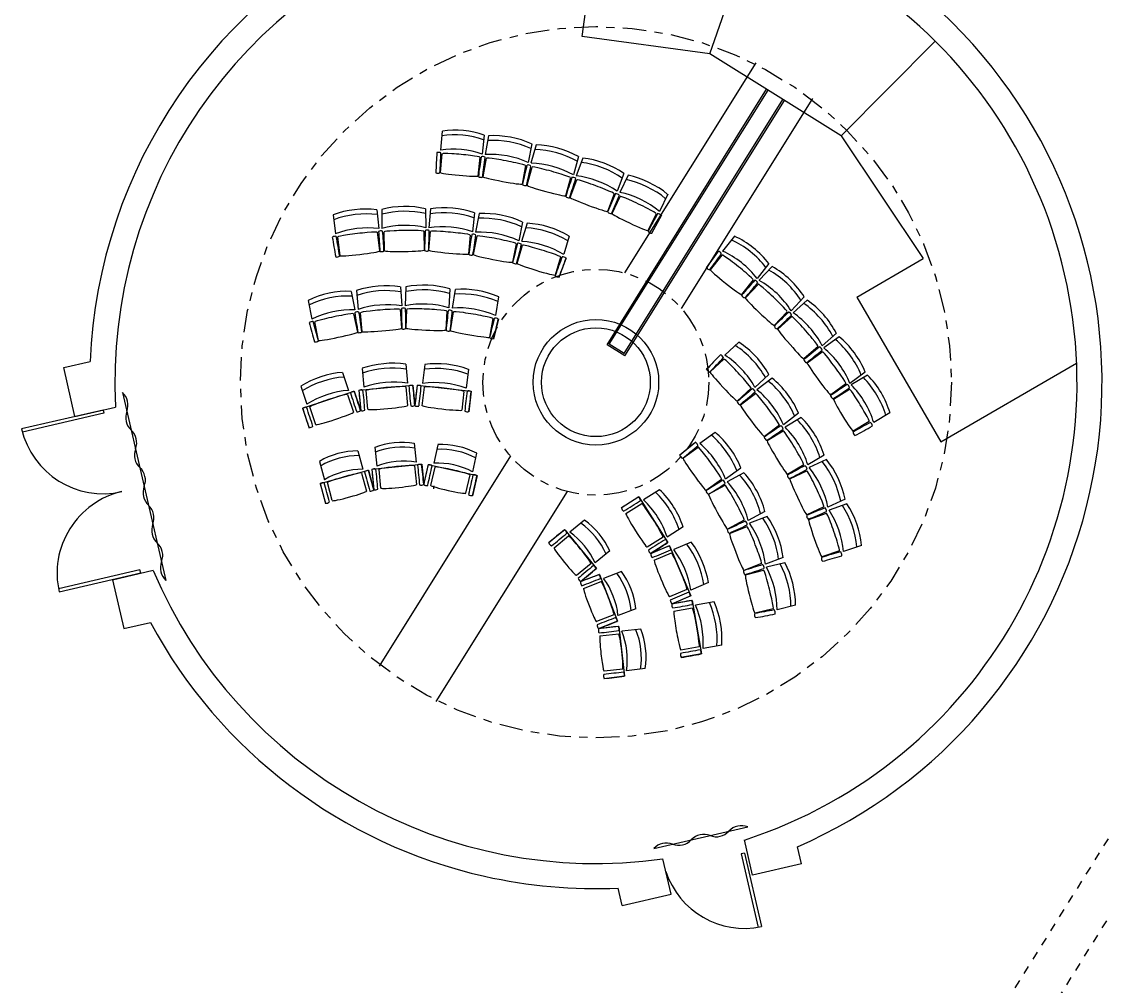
# Model space of a CAD drawing. Extents: x -1592 to 8, y 0 to 418.
# Drawn here: x -1521.08 to -1508.15, y 330.96 to 342.48 of the extents above; entities that cross this region are included whole.
import ezdxf

# ---------------------------------------------------------------- set-up
doc = ezdxf.new("R2010")
doc.units = 0
doc.header["$LTSCALE"] = 0.5
doc.header["$MEASUREMENT"] = 0
for name, pattern in [('ACAD_ISO10W100', [18.5, 12, -3, 0.5, -3]), ('CENTER2', [1.125, 0.75, -0.125, 0.125, -0.125]), ('HIDDEN', [0.375, 0.25, -0.125])]:
    doc.linetypes.add(name, pattern=pattern)
for name, color, linetype in [('butacas', 1, 'CONTINUOUS'), ('EJES', 6, 'CENTER2'), ('equipo', 5, 'CONTINUOUS'), ('paredes', 1, 'CONTINUOUS'), ('PISO', 9, 'CONTINUOUS'), ('PROYECCIONES', 6, 'HIDDEN'), ('PUERTAS', 1, 'CONTINUOUS')]:
    doc.layers.add(name, color=color, linetype=linetype)

# ---------------------------------------------------------------- blocks, each defined once
blk = doc.blocks.new('butacas')
at = {"layer": 'butacas'}
for p, q in [((1.147, 3.343), (1.216, 3.127)), ((0.606, 3.164), (0.696, 2.955)), ((0.647, 3.182), (0.716, 2.966)), ((1.192, 3.078), (1.262, 2.864)), ((0.075, 2.932), (0.182, 2.732)), ((0.123, 2.956), (0.213, 2.747)), ((0.689, 2.908), (0.778, 2.701)), ((0.835, 2.723), (0.764, 2.936)), ((0.342, 2.513), (0.253, 2.719)), ((-0.434, 2.655), (-0.309, 2.465)), ((-0.388, 2.682), (-0.28, 2.483)), ((0.18, 2.684), (0.287, 2.486)), ((2.031, 2.588), (2.079, 2.366)), ((2.09, 2.597), (2.114, 2.372)), ((2.612, 2.654), (2.636, 2.429)), ((-0.131, 2.26), (-0.238, 2.458)), ((1.46, 2.462), (1.531, 2.246)), ((1.518, 2.477), (1.565, 2.255)), ((-0.917, 2.333), (-0.775, 2.156)), ((-0.873, 2.365), (-0.748, 2.176)), ((-0.307, 2.417), (-0.183, 2.229)), ((2.168, 2.11), (2.144, 2.333)), ((2.616, 2.385), (2.64, 2.161)), ((0.906, 2.277), (0.998, 2.07)), ((0.961, 2.298), (1.032, 2.083)), ((1.52, 2.199), (1.59, 1.985)), ((1.646, 2), (1.599, 2.22)), ((2.063, 2.32), (2.11, 2.1)), ((-0.769, 2.108), (-0.629, 1.932)), ((-0.58, 1.967), (-0.704, 2.155)), ((-1.328, 2.006), (-1.186, 1.828)), ((0.373, 2.036), (0.487, 1.839)), ((0.426, 2.062), (0.519, 1.855)), ((0.992, 2.022), (1.084, 1.816)), ((1.138, 1.837), (1.068, 2.051)), ((-1.001, 1.636), (-1.141, 1.812)), ((0.65, 1.623), (0.558, 1.828)), ((-1.2, 1.78), (-1.035, 1.592)), ((-0.081, 1.773), (0.032, 1.576)), ((0.486, 1.791), (0.599, 1.596)), ((2.542, 1.711), (2.575, 1.486)), ((2.608, 1.716), (2.612, 1.489)), ((3.133, 1.726), (3.138, 1.499)), ((0.187, 1.358), (0.075, 1.553)), ((1.957, 1.621), (2.018, 1.403)), ((2.022, 1.635), (2.055, 1.41)), ((0.011, 1.529), (0.149, 1.32)), ((1.388, 1.459), (1.476, 1.249)), ((1.451, 1.48), (1.512, 1.262)), ((2.556, 1.442), (2.588, 1.219)), ((2.642, 1.224), (2.638, 1.449)), ((3.113, 1.458), (3.117, 1.233)), ((-1.995, 1.341), (-1.818, 1.199)), ((2.005, 1.356), (2.065, 1.139)), ((2.118, 1.151), (2.086, 1.373)), ((-1.769, 1.212), (-1.581, 1.047)), ((0.904, 1.255), (0.991, 1.046)), ((1.469, 1.202), (1.556, 0.994)), ((1.607, 1.012), (1.547, 1.229)), ((-1.801, 1.153), (-1.625, 1.013)), ((-2.323, 0.93), (-2.146, 0.789)), ((0.964, 1.002), (1.077, 0.778)), ((1.118, 0.81), (1.031, 1.018)), ((-2.355, 0.886), (-2.166, 0.761)), ((-1.922, 0.642), (-2.098, 0.782)), ((2.873, 0.787), (2.861, 0.56)), ((-2.146, 0.717), (-1.958, 0.593)), ((2.118, 0.681), (2.157, 0.457)), ((2.635, 0.772), (2.675, 0.549)), ((3.398, 0.759), (3.386, 0.533)), ((1.917, 0.628), (1.993, 0.414)), ((2.101, 0.418), (2.741, 0.531)), ((2.741, 0.531), (2.785, 0.285)), ((2.798, 0.535), (2.785, 0.285)), ((2.798, 0.535), (3.447, 0.501)), ((2.873, 0.293), (2.884, 0.518)), ((-2.674, 0.402), (-2.474, 0.294)), ((-2.646, 0.449), (-2.457, 0.323)), ((1.422, 0.453), (1.498, 0.239)), ((1.448, 0.191), (2.061, 0.408)), ((2.061, 0.408), (2.145, 0.172)), ((2.101, 0.418), (2.145, 0.172)), ((2.228, 0.2), (2.189, 0.421)), ((2.657, 0.504), (2.696, 0.282)), ((3.359, 0.493), (3.347, 0.268)), ((3.447, 0.501), (3.434, 0.251)), ((-2.221, 0.197), (-2.408, 0.321)), ((1.983, 0.367), (2.058, 0.155)), ((-2.45, 0.252), (-2.252, 0.145)), ((1.448, 0.191), (1.532, -0.045)), ((1.61, -0.004), (1.535, 0.208)), ((-1.773, 0.081), (-1.576, -0.032)), ((-2.948, -0.108), (-2.74, -0.198)), ((-2.925, -0.059), (-2.725, -0.168)), ((-1.553, -0.075), (-1.358, -0.187)), ((-1.529, -0.011), (-1.32, -0.149)), ((-2.712, -0.238), (-2.506, -0.327)), ((-2.479, -0.273), (-2.677, -0.165)), ((2.272, -0.212), (2.305, -0.437)), ((2.743, -0.145), (2.775, -0.369)), ((2.995, -0.141), (2.969, -0.366)), ((3.467, -0.194), (3.442, -0.42)), ((-2.036, -0.373), (-1.839, -0.487)), ((2.001, -0.291), (2.101, -0.495)), ((-2.062, -0.426), (-1.855, -0.519)), ((-1.596, -0.599), (-1.791, -0.486)), ((1.575, -0.503), (1.676, -0.706)), ((1.633, -0.759), (2.17, -0.493)), ((2.17, -0.493), (2.281, -0.717)), ((2.247, -0.474), (2.841, -0.389)), ((2.247, -0.474), (2.282, -0.722)), ((2.367, -0.697), (2.335, -0.474)), ((2.756, -0.414), (2.788, -0.636)), ((2.841, -0.389), (2.876, -0.636)), ((2.904, -0.388), (2.876, -0.636)), ((2.904, -0.388), (3.5, -0.455)), ((2.965, -0.634), (2.99, -0.41)), ((3.412, -0.458), (3.387, -0.681)), ((3.5, -0.455), (3.473, -0.703)), ((-3.177, -0.64), (-2.962, -0.712)), ((-3.158, -0.59), (-2.949, -0.68)), ((-1.828, -0.558), (-1.623, -0.65)), ((2.097, -0.543), (2.197, -0.744)), ((-2.931, -0.749), (-2.717, -0.82)), ((-2.695, -0.763), (-2.902, -0.674)), ((1.633, -0.759), (1.744, -0.983)), ((1.816, -0.933), (1.716, -0.732)), ((-1.255, -0.904), (-1.046, -0.991)), ((-2.298, -0.961), (-2.083, -1.032)), ((-2.277, -0.906), (-2.07, -0.998)), ((-1.816, -1.084), (-2.022, -0.992)), ((-1.018, -1.031), (-0.81, -1.118)), ((-1.002, -0.964), (-0.778, -1.077)), ((-3.336, -1.115), (-3.121, -1.187)), ((-2.051, -1.068), (-1.837, -1.138)), ((-2.86, -1.247), (-3.073, -1.176)), ((-1.459, -1.388), (-1.249, -1.476)), ((-2.477, -1.518), (-2.255, -1.565)), ((-2.462, -1.46), (-2.246, -1.531)), ((-1.985, -1.59), (-2.199, -1.52)), ((-1.48, -1.451), (-1.262, -1.512)), ((-1.229, -1.547), (-1.012, -1.607)), ((-0.994, -1.556), (-1.202, -1.469)), ((-0.493, -1.45), (-0.279, -1.526)), ((-0.446, -2.09), (-0.231, -1.476)), ((-0.231, -1.476), (0.005, -1.559)), ((-2.22, -1.599), (-2, -1.646)), ((-0.248, -1.563), (-0.036, -1.637)), ((0.506, -2.175), (0.765, -1.634)), ((0.507, -1.58), (0.712, -1.677)), ((0.765, -1.634), (0.99, -1.741)), ((0.738, -1.718), (0.941, -1.815)), ((-2.588, -2.031), (-2.366, -2.079)), ((-2.1, -2.11), (-2.32, -2.063)), ((-1.635, -2.022), (-1.41, -2.055)), ((-1.621, -1.957), (-1.403, -2.018)), ((-1.139, -2.065), (-1.356, -2.005)), ((-0.667, -1.946), (-0.453, -2.021)), ((-0.193, -2.086), (-0.405, -2.011)), ((0.302, -2.009), (0.507, -2.106)), ((-2.597, -2.09), (-2.372, -2.114)), ((-2.333, -2.144), (-2.11, -2.168)), ((-1.373, -2.086), (-1.151, -2.118)), ((-0.72, -2.166), (-0.495, -2.197)), ((-0.545, -2.783), (-0.458, -2.139)), ((-0.458, -2.139), (-0.21, -2.172)), ((-0.446, -2.09), (-0.21, -2.172)), ((0.506, -2.175), (0.732, -2.283)), ((0.758, -2.199), (0.555, -2.102)), ((-0.457, -2.227), (-0.234, -2.257)), ((0.223, -2.279), (0.448, -2.308)), ((0.409, -2.845), (0.484, -2.249)), ((0.484, -2.249), (0.732, -2.281)), ((0.486, -2.338), (0.709, -2.366)), ((-1.711, -2.542), (-1.486, -2.575)), ((-1.219, -2.588), (-1.442, -2.556)), ((-2.654, -2.612), (-2.429, -2.636)), ((-2.161, -2.64), (-2.385, -2.616)), ((-1.716, -2.608), (-1.489, -2.612)), ((-1.449, -2.638), (-1.224, -2.642)), ((-0.79, -2.687), (-0.566, -2.717)), ((-0.298, -2.728), (-0.521, -2.698)), ((-0.547, -2.839), (-0.298, -2.816)), ((-0.487, -3.487), (-0.547, -2.839)), ((-0.545, -2.783), (-0.298, -2.816)), ((0.163, -2.751), (0.388, -2.779)), ((0.409, -2.845), (0.657, -2.876)), ((0.655, -2.788), (0.432, -2.759)), ((-0.795, -2.925), (-0.57, -2.904)), ((-0.526, -2.925), (-0.302, -2.905)), ((0.159, -2.958), (0.386, -2.949)), ((0.412, -2.886), (0.662, -2.876)), ((0.436, -3.485), (0.412, -2.886)), ((0.428, -2.973), (0.653, -2.964)), ((-1.726, -3.133), (-1.499, -3.138)), ((-1.233, -3.117), (-1.458, -3.113)), ((-0.747, -3.448), (-0.521, -3.427)), ((-0.487, -3.487), (-0.238, -3.464)), ((-0.258, -3.378), (-0.482, -3.398)), ((0.178, -3.433), (0.405, -3.424)), ((0.436, -3.485), (0.686, -3.475)), ((0.67, -3.388), (0.445, -3.397))]:
    blk.add_line(p, q, dxfattribs=at)
for centre, radius, start, end in [((1.243, 3.044), 0.0607, 82.7048, 129.1855), ((-5.404, 1.078), 6.957, 14.9562, 16.9341), ((7.926, 4.887), 6.957, 194.9562, 196.9341), ((0.743, 2.878), 0.0607, 87.5403, 134.021), ((7.247, 5.278), 6.957, 199.7917, 201.7696), ((-5.715, 0.359), 6.957, 19.7917, 21.7696), ((1.278, 2.921), 0.0607, 262.7048, 309.1855), ((0.236, 2.66), 0.0607, 92.606, 139.0867), ((-5.974, -0.42), 6.957, 24.8574, 26.8353), ((6.503, 5.624), 6.957, 204.8574, 206.8353), ((0.789, 2.758), 0.0607, 267.5403, 314.021), ((-0.249, 2.398), 0.0607, 97.6717, 144.1525), ((-6.163, -1.218), 6.957, 29.9231, 31.9011), ((0.292, 2.544), 0.0607, 272.606, 319.0867), ((5.731, 5.904), 6.957, 209.9231, 211.9011), ((2.111, 2.281), 0.0607, 75.9451, 122.4258), ((8.964, 3.325), 6.957, 188.1965, 190.1744), ((-4.722, 1.111), 6.957, 8.1965, 10.1744), ((2.659, 2.341), 0.0607, 69.9858, 116.4665), ((9.584, 2.667), 6.957, 182.2372, 184.2151), ((-4.258, 1.887), 6.957, 2.2372, 4.2151), ((-0.183, 2.288), 0.0607, 277.6717, 324.1525), ((1.571, 2.165), 0.0607, 81.9044, 128.3851), ((8.279, 3.914), 6.957, 194.1558, 196.1337), ((-5.103, 0.292), 6.957, 14.1558, 16.1337), ((-0.709, 2.094), 0.0607, 102.7375, 149.2182), ((4.938, 6.114), 6.957, 214.9889, 216.9668), ((-6.281, -2.03), 6.957, 34.9889, 36.9668), ((2.131, 2.155), 0.0607, 255.9451, 302.4258), ((2.666, 2.213), 0.0607, 249.9858, 296.4665), ((-0.634, 1.99), 0.0607, 282.7375, 329.2182), ((1.047, 1.994), 0.0607, 87.8637, 134.3444), ((7.537, 4.429), 6.957, 200.1151, 202.093), ((-5.397, -0.562), 6.957, 20.1151, 22.093), ((1.605, 2.041), 0.0607, 261.9044, 308.3851), ((0.543, 1.768), 0.0607, 93.823, 140.3037), ((-5.6, -1.443), 6.957, 26.0744, 28.0523), ((1.093, 1.874), 0.0607, 267.8637, 314.3444), ((-1.141, 1.75), 0.0607, 107.8032, 154.2839), ((4.129, 6.253), 6.957, 220.0546, 222.0325), ((-6.327, -2.85), 6.957, 40.0546, 42.0325), ((6.745, 4.865), 6.957, 206.0744, 208.0523), ((-1.057, 1.653), 0.0607, 287.8032, 334.2839), ((0.066, 1.492), 0.0607, 99.7823, 146.263), ((-5.711, -2.339), 6.957, 32.0337, 34.0116), ((0.602, 1.654), 0.0607, 273.823, 320.3037), ((5.912, 5.216), 6.957, 212.0337, 214.0116), ((2.601, 1.4), 0.0607, 71.4459, 117.9266), ((9.514, 1.902), 6.957, 183.6973, 185.6753), ((-4.303, 0.769), 6.957, 3.6973, 5.6753), ((10.074, 1.037), 6.957, 176.4595, 178.4375), ((3.153, 1.41), 0.0607, 64.2081, 110.6889), ((-3.775, 1.655), 6.957, 356.4595, 358.4375), ((0.136, 1.384), 0.0607, 279.7823, 326.263), ((2.054, 1.32), 0.0607, 78.6837, 125.1644), ((8.85, 2.689), 6.957, 190.9351, 192.913), ((-4.714, -0.175), 6.957, 10.9351, 12.913), ((-1.74, 1.153), 0.0607, 115.568, 162.0487), ((2.874, 6.327), 6.957, 227.8194, 229.7973), ((-6.256, -4.105), 6.957, 47.8194, 49.7973), ((1.523, 1.172), 0.0607, 85.9215, 132.4022), ((8.091, 3.387), 6.957, 198.1729, 200.1508), ((-5.004, -1.164), 6.957, 18.1729, 20.1508), ((2.611, 1.272), 0.0607, 251.4459, 297.9266), ((3.147, 1.282), 0.0607, 244.2081, 290.6889), ((-1.643, 1.069), 0.0607, 295.568, 342.0487), ((2.081, 1.194), 0.0607, 258.6837, 305.1644), ((1.014, 0.958), 0.0607, 93.1593, 139.64), ((7.251, 3.983), 6.957, 205.4107, 207.3886), ((-5.166, -2.181), 6.957, 25.4107, 27.3886), ((1.565, 1.051), 0.0607, 265.9215, 312.4022), ((1.071, 0.843), 0.0607, 273.1593, 319.64), ((-2.084, 0.722), 0.0607, 120.6337, 167.1144), ((2.054, 6.283), 6.957, 232.8851, 234.863), ((-6.119, -4.914), 6.957, 52.8851, 54.863), ((-1.98, 0.647), 0.0607, 300.6337, 347.1144), ((2.727, 0.467), 0.0607, 76.7907, 123.2715), ((9.564, 1.611), 6.957, 189.0421, 191.0201), ((-4.088, -0.803), 6.957, 9.0421, 11.0201), ((9.738, 0.046), 6.957, 176.0074, 177.9853), ((2.819, 0.473), 0.0607, 63.756, 110.2367), ((-4.106, 0.772), 6.957, 356.0074, 357.9853), ((2.058, 0.342), 0.0607, 86.2296, 132.7103), ((-4.456, -2.029), 6.957, 18.4809, 20.4589), ((2.136, 0.363), 0.0607, 76.7907, 123.2715), ((8.973, 1.507), 6.957, 189.0421, 191.0201), ((-4.678, -0.908), 6.957, 9.0421, 11.0201), ((10.337, 0.014), 6.957, 176.0074, 177.9853), ((3.419, 0.442), 0.0607, 63.756, 110.2367), ((-3.507, 0.741), 6.957, 356.0074, 357.9853), ((-2.39, 0.263), 0.0607, 125.6994, 172.1802), ((1.242, 6.168), 6.957, 237.9508, 239.9288), ((-5.911, -5.708), 6.957, 57.9508, 59.9288), ((8.615, 2.592), 6.957, 198.4809, 200.4589), ((2.749, 0.341), 0.0607, 256.7907, 303.2715), ((2.813, 0.345), 0.0607, 243.756, 290.2367), ((3.412, 0.313), 0.0607, 243.756, 290.2367), ((-2.279, 0.197), 0.0607, 305.6994, 352.1802), ((1.492, 0.142), 0.0607, 86.2296, 132.7103), ((8.049, 2.392), 6.957, 198.4809, 200.4589), ((-5.022, -2.229), 6.957, 18.4809, 20.4589), ((2.101, 0.221), 0.0607, 266.2296, 312.7103), ((2.159, 0.236), 0.0607, 256.7907, 303.2715), ((-1.492, -0.066), 0.0607, 123.737, 170.2177), ((2.339, 5.711), 6.957, 235.9884, 237.9663), ((-5.216, -5.912), 6.957, 55.9884, 57.9663), ((1.535, 0.021), 0.0607, 266.2296, 312.7103), ((-2.653, -0.222), 0.0607, 130.7652, 177.2459), ((0.443, 5.98), 6.957, 243.0166, 244.9945), ((-5.633, -6.481), 6.957, 63.0166, 64.9945), ((-1.384, -0.136), 0.0607, 303.737, 350.2177), ((-2.537, -0.278), 0.0607, 310.7652, 357.2459), ((-1.768, -0.543), 0.0607, 129.6963, 176.177), ((-4.865, -6.745), 6.957, 61.9477, 63.9256), ((2.175, -0.558), 0.0607, 93.1377, 139.6185), ((-4.007, -3.695), 6.957, 25.3891, 27.3671), ((2.28, -0.531), 0.0607, 74.9106, 121.3913), ((9.151, 0.389), 6.957, 187.162, 189.1399), ((-4.572, -1.577), 6.957, 7.162, 9.1399), ((2.825, -0.453), 0.0607, 74.9106, 121.3913), ((9.696, 0.467), 6.957, 187.162, 189.1399), ((-4.028, -1.499), 6.957, 7.162, 9.1399), ((9.803, -1.289), 6.957, 172.5992, 174.5772), ((2.922, -0.451), 0.0607, 60.3478, 106.8285), ((-3.973, 0.259), 6.957, 352.5992, 354.5772), ((10.35, -1.351), 6.957, 172.5992, 174.5772), ((3.469, -0.513), 0.0607, 60.3478, 106.8285), ((-3.427, 0.198), 6.957, 352.5992, 354.5772), ((1.443, 5.6), 6.957, 241.9477, 243.9256), ((-1.654, -0.602), 0.0607, 309.6963, 356.177), ((8.413, 2.464), 6.957, 205.3891, 207.3671), ((2.843, -0.58), 0.0607, 254.9106, 301.3913), ((2.908, -0.579), 0.0607, 240.3478, 286.8285), ((-2.873, -0.728), 0.0607, 135.8309, 182.3116), ((-0.337, 5.723), 6.957, 248.0823, 250.0602), ((-5.289, -7.225), 6.957, 68.0823, 70.0602), ((-2.753, -0.774), 0.0607, 315.8309, 2.3116), ((1.682, -0.803), 0.0607, 93.1377, 139.6185), ((7.92, 2.22), 6.957, 205.3891, 207.3671), ((-4.5, -3.94), 6.957, 25.3891, 27.3671), ((2.232, -0.673), 0.0607, 273.1377, 319.6185), ((2.299, -0.658), 0.0607, 254.9106, 301.3913), ((3.454, -0.64), 0.0607, 240.3478, 286.8285), ((-1.994, -1.047), 0.0607, 135.6556, 182.1363), ((-4.429, -7.537), 6.957, 67.907, 69.8849), ((-0.958, -1.014), 0.0607, 130.36, 176.8407), ((2.181, 5.166), 6.957, 242.6114, 244.5893), ((-3.983, -7.251), 6.957, 62.6114, 64.5893), ((1.739, -0.918), 0.0607, 273.1377, 319.6185), ((0.562, 5.397), 6.957, 247.907, 249.8849), ((-1.874, -1.093), 0.0607, 315.6556, 2.1363), ((-0.843, -1.071), 0.0607, 310.36, 356.8407), ((-3.04, -1.227), 0.0607, 140.6664, 187.1471), ((-1.057, 5.415), 6.957, 252.9178, 254.8957), ((-4.9, -7.905), 6.957, 72.9178, 74.8957), ((-2.916, -1.263), 0.0607, 320.6664, 7.1471), ((-2.165, -1.571), 0.0607, 141.6149, 188.0956), ((-3.914, -8.279), 6.957, 73.8663, 75.8442), ((-1.172, -1.523), 0.0607, 137.5978, 184.0785), ((1.164, 5.004), 6.957, 249.8492, 251.8271), ((-3.387, -8.091), 6.957, 69.8492, 71.8271), ((-0.182, -1.52), 0.0607, 137.4455, 183.9262), ((2.171, 5), 6.957, 249.6969, 251.6748), ((-2.414, -8.083), 6.957, 69.6969, 71.6748), ((-0.292, 5.103), 6.957, 253.8663, 255.8442), ((-2.041, -1.605), 0.0607, 321.6149, 8.0956), ((-1.051, -1.565), 0.0607, 317.5978, 4.0785), ((-0.061, -1.562), 0.0607, 317.4455, 3.9262), ((0.809, -1.682), 0.0607, 131.2209, 177.7017), ((3.855, 4.544), 6.957, 243.4723, 245.4503), ((-2.122, -7.965), 6.957, 63.4723, 65.4503), ((0.925, -1.738), 0.0607, 311.2209, 357.7017), ((-1.32, -2.054), 0.0607, 144.8356, 191.3163), ((0.175, 4.714), 6.957, 257.087, 259.0649), ((-2.689, -8.85), 6.957, 77.087, 79.0649), ((-0.381, -2.086), 0.0607, 137.4455, 183.9262), ((-2.613, -8.649), 6.957, 69.6969, 71.6748), ((-2.281, -2.111), 0.0607, 147.5742, 194.0549), ((-1.111, 4.722), 6.957, 259.8256, 261.8035), ((-3.325, -8.964), 6.957, 79.8256, 81.8035), ((-2.155, -2.131), 0.0607, 327.5742, 14.0549), ((-1.194, -2.081), 0.0607, 324.8356, 11.3163), ((-0.401, -2.172), 0.0607, 149.0256, 195.5063), ((0.595, 4.688), 6.957, 261.277, 263.2549), ((-1.27, -9.049), 6.957, 81.277, 83.2549), ((1.973, 4.434), 6.957, 249.6969, 251.6748), ((-0.274, -2.189), 0.0607, 329.0256, 15.5063), ((-0.259, -2.129), 0.0607, 317.4455, 3.9262), ((0.572, -2.179), 0.0607, 131.2209, 177.7017), ((3.618, 4.048), 6.957, 243.4723, 245.4503), ((-2.359, -8.461), 6.957, 63.4723, 65.4503), ((0.542, -2.282), 0.0607, 149.5145, 195.9952), ((1.48, 4.586), 6.957, 261.7659, 263.7438), ((-0.269, -9.166), 6.957, 81.7659, 83.7438), ((0.669, -2.298), 0.0607, 329.5145, 15.9952), ((0.688, -2.234), 0.0607, 311.2209, 357.7017), ((-1.4, -2.601), 0.0607, 152.0734, 198.5541), ((-1.902, -9.514), 6.957, 84.3247, 86.3027), ((-2.341, -2.659), 0.0607, 153.5335, 200.0142), ((-1.887, 4.258), 6.957, 265.7849, 267.7628), ((-2.667, -9.584), 6.957, 85.7849, 87.7628), ((-2.213, -2.666), 0.0607, 333.5335, 20.0142), ((-0.769, 4.303), 6.957, 264.3247, 266.3027), ((-1.272, -2.611), 0.0607, 332.0734, 18.5541), ((-0.484, -2.859), 0.0607, 162.0357, 208.5165), ((-0.482, -2.766), 0.0607, 149.0256, 195.5063), ((0.218, -9.755), 6.957, 94.2871, 96.2651), ((0.515, 4.094), 6.957, 261.277, 263.2549), ((-1.351, -9.643), 6.957, 81.277, 83.2549), ((-0.356, -2.847), 0.0607, 342.0357, 28.5165), ((-0.355, -2.783), 0.0607, 329.0256, 15.5063), ((0.472, -2.827), 0.0607, 149.5145, 195.9952), ((1.41, 4.041), 6.957, 261.7659, 263.7438), ((-0.338, -9.712), 6.957, 81.7659, 83.7438), ((0.6, -2.844), 0.0607, 329.5145, 15.9952), ((-1.057, 4.05), 6.957, 274.2871, 276.2651), ((0.474, -2.908), 0.0607, 159.0685, 205.5492), ((0.817, -9.832), 6.957, 91.3199, 93.2978), ((0.259, 4.02), 6.957, 271.3199, 273.2978), ((0.602, -2.903), 0.0607, 339.0685, 25.5492), ((-1.41, -3.153), 0.0607, 159.3111, 205.7919), ((-1.037, -10.074), 6.957, 91.5625, 93.5405), ((-1.655, 3.775), 6.957, 271.5625, 273.5405), ((-1.282, -3.147), 0.0607, 339.3111, 25.7919), ((-0.429, -3.456), 0.0607, 162.0357, 208.5165), ((0.273, -10.353), 6.957, 94.2871, 96.2651), ((-1.002, 3.452), 6.957, 274.2871, 276.2651), ((-0.301, -3.444), 0.0607, 342.0357, 28.5165), ((0.496, -3.458), 0.0607, 159.0685, 205.5492), ((0.839, -10.381), 6.957, 91.3199, 93.2978), ((0.281, 3.471), 6.957, 271.3199, 273.2978), ((0.624, -3.453), 0.0607, 339.0685, 25.5492)]:
    blk.add_arc(centre, radius, start, end, dxfattribs=at)
for centre, major_axis, ratio, start_param, end_param in [((0.991, 2.969), (0.593, 0.191), 0.547021, 1.135438, 2.006154), ((1.009, 2.914), (0.593, 0.191), 0.547021, 1.135438, 2.006154), ((0.487, 2.776), (0.572, 0.247), 0.547021, 1.135438, 2.006154), ((0.51, 2.723), (0.572, 0.247), 0.547021, 1.135438, 2.006154), ((1.061, 2.753), (0.593, 0.191), 0.547021, 1.135438, 2.006154), ((0.978, 3.007), (0.214, 0.071), 0.055531, 0, 3.141593), ((-0.01, 2.535), (0.548, 0.296), 0.547021, 1.135438, 2.006154), ((0.018, 2.485), (0.548, 0.296), 0.547021, 1.135438, 2.006154), ((0.577, 2.568), (0.572, 0.247), 0.547021, 1.135438, 2.006154), ((0.471, 2.814), (0.218, 0.094), 0.05261, 0, 3.141593), ((1.049, 2.794), (0.214, 0.071), 0.055531, 3.141593, 6.283185), ((0.098, 2.336), (0.548, 0.296), 0.547021, 1.135438, 2.006154), ((-0.483, 2.252), (0.52, 0.343), 0.547021, 1.135438, 2.006154), ((-0.452, 2.204), (0.52, 0.343), 0.547021, 1.135438, 2.006154), ((-0.029, 2.571), (0.209, 0.113), 0.05261, 0, 3.141593), ((0.56, 2.607), (0.218, 0.094), 0.05261, 3.141593, 6.283185), ((1.839, 2.23), (0.609, 0.131), 0.547021, 1.135438, 2.006154), ((2.384, 2.319), (0.619, 0.067), 0.547021, 1.135438, 2.006154), ((2.39, 2.261), (0.619, 0.067), 0.547021, 1.135438, 2.006154), ((-0.358, 2.063), (0.52, 0.343), 0.547021, 1.135438, 2.006154), ((0.078, 2.373), (0.209, 0.113), 0.05261, 3.141593, 6.283185), ((1.307, 2.086), (0.592, 0.194), 0.547021, 1.135438, 2.006154), ((1.852, 2.174), (0.609, 0.131), 0.547021, 1.135438, 2.006154), ((-0.93, 1.928), (0.487, 0.388), 0.547021, 1.135438, 2.006154), ((-0.506, 2.286), (0.198, 0.131), 0.05261, 0, 3.141593), ((1.325, 2.032), (0.592, 0.194), 0.547021, 1.135438, 2.006154), ((1.887, 2.009), (0.609, 0.131), 0.547021, 1.135438, 2.006154), ((2.409, 2.093), (0.619, 0.067), 0.547021, 1.135438, 2.006154), ((2.38, 2.359), (0.236, 0.026), 0.05261, 0, 3.141593), ((-0.894, 1.883), (0.487, 0.388), 0.547021, 1.135438, 2.006154), ((-0.382, 2.098), (0.198, 0.131), 0.05261, 3.141593, 6.283185), ((0.792, 1.888), (0.569, 0.254), 0.547021, 1.135438, 2.006154), ((0.815, 1.835), (0.569, 0.254), 0.547021, 1.135438, 2.006154), ((1.377, 1.871), (0.592, 0.194), 0.547021, 1.135438, 2.006154), ((1.294, 2.125), (0.226, 0.074), 0.05261, 0, 3.141593), ((1.831, 2.27), (0.232, 0.05), 0.05261, 0, 3.141593), ((-0.789, 1.75), (0.487, 0.388), 0.547021, 1.135438, 2.006154), ((-0.955, 1.96), (0.186, 0.148), 0.05261, 0, 3.141593), ((0.885, 1.68), (0.569, 0.254), 0.547021, 1.135438, 2.006154), ((1.878, 2.05), (0.232, 0.05), 0.05261, 3.141593, 6.283185), ((2.404, 2.135), (0.236, 0.026), 0.05261, 3.141593, 6.283185), ((0.301, 1.637), (0.539, 0.312), 0.547021, 1.135438, 2.006154), ((0.329, 1.587), (0.539, 0.312), 0.547021, 1.135438, 2.006154), ((0.775, 1.925), (0.217, 0.097), 0.05261, 0, 3.141593), ((1.364, 1.911), (0.226, 0.074), 0.05261, 3.141593, 6.283185), ((-0.815, 1.784), (0.186, 0.148), 0.05261, 3.141593, 6.283185), ((0.414, 1.44), (0.539, 0.312), 0.547021, 1.135438, 2.006154), ((0.867, 1.719), (0.217, 0.097), 0.05261, 3.141593, 6.283185), ((0.28, 1.672), (0.206, 0.119), 0.05261, 0, 3.141593), ((2.327, 1.367), (0.616, 0.09), 0.547021, 1.135438, 2.006154), ((2.876, 1.412), (0.623, 0.012), 0.547021, 1.135438, 2.006154), ((2.878, 1.355), (0.623, 0.012), 0.547021, 1.135438, 2.006154), ((0.393, 1.477), (0.206, 0.119), 0.05261, 3.141593, 6.283185), ((1.787, 1.253), (0.6, 0.167), 0.547021, 1.135438, 2.006154), ((1.802, 1.198), (0.6, 0.167), 0.547021, 1.135438, 2.006154), ((2.335, 1.31), (0.616, 0.09), 0.547021, 1.135438, 2.006154), ((1.265, 1.072), (0.574, 0.241), 0.547021, 1.135438, 2.006154), ((2.359, 1.143), (0.616, 0.09), 0.547021, 1.135438, 2.006154), ((2.321, 1.408), (0.235, 0.034), 0.05261, 0, 3.141593), ((2.881, 1.185), (0.623, 0.012), 0.547021, 1.135438, 2.006154), ((2.876, 1.453), (0.238, 0.004), 0.05261, 0, 3.141593), ((-1.918, 0.942), (0.389, 0.486), 0.547021, 1.135438, 2.006154), ((-1.873, 0.907), (0.389, 0.486), 0.547021, 1.135438, 2.006154), ((1.288, 1.019), (0.574, 0.241), 0.547021, 1.135438, 2.006154), ((1.847, 1.035), (0.6, 0.167), 0.547021, 1.135438, 2.006154), ((1.776, 1.293), (0.229, 0.064), 0.05261, 0, 3.141593), ((-1.741, 0.801), (0.389, 0.486), 0.547021, 1.135438, 2.006154), ((1.353, 0.863), (0.574, 0.241), 0.547021, 1.135438, 2.006154), ((1.25, 1.11), (0.219, 0.092), 0.05261, 0, 3.141593), ((2.353, 1.185), (0.235, 0.034), 0.05261, 3.141593, 6.283185), ((2.88, 1.228), (0.238, 0.004), 0.05261, 3.141593, 6.283185), ((-1.95, 0.968), (0.148, 0.186), 0.05261, 0, 3.141593), ((1.836, 1.076), (0.229, 0.064), 0.05261, 3.141593, 6.283185), ((-1.774, 0.827), (0.148, 0.186), 0.05261, 3.141593, 6.283185), ((1.337, 0.902), (0.219, 0.092), 0.05261, 3.141593, 6.283185), ((-2.243, 0.497), (0.345, 0.519), 0.547021, 1.135438, 2.006154), ((-2.195, 0.465), (0.345, 0.519), 0.547021, 1.135438, 2.006154), ((2.43, 0.422), (0.613, 0.108), 0.547021, 1.135438, 2.006154), ((3.119, 0.465), (-0.622, 0.033), 0.547021, 4.277031, 5.147747), ((-2.054, 0.371), (0.345, 0.519), 0.547021, 1.135438, 2.006154), ((-2.277, 0.519), (0.131, 0.198), 0.05261, 0, 3.141593), ((2.44, 0.366), (0.613, 0.108), 0.547021, 1.135438, 2.006154), ((3.116, 0.407), (-0.622, 0.033), 0.547021, 4.277031, 5.147747), ((-2.09, 0.395), (0.131, 0.198), 0.05261, 3.141593, 6.283185), ((1.773, 0.249), (0.587, 0.208), 0.547021, 1.135438, 2.006154), ((1.792, 0.195), (0.587, 0.208), 0.547021, 1.135438, 2.006154), ((2.47, 0.199), (0.613, 0.108), 0.547021, 1.135438, 2.006154), ((3.108, 0.238), (-0.622, 0.033), 0.547021, 4.277031, 5.147747), ((3.122, 0.505), (-0.237, 0.012), 0.05261, 3.141593, 6.283185), ((-2.528, 0.024), (0.297, 0.547), 0.547021, 1.135438, 2.006154), ((1.848, 0.035), (0.587, 0.208), 0.547021, 1.135438, 2.006154), ((2.423, 0.463), (0.234, 0.041), 0.05261, 0, 3.141593), ((-2.477, -0.003), (0.297, 0.547), 0.547021, 1.135438, 2.006154), ((-2.328, -0.084), (0.297, 0.547), 0.547021, 1.135438, 2.006154), ((1.759, 0.288), (0.224, 0.079), 0.05261, 0, 3.141593), ((2.462, 0.241), (0.234, 0.041), 0.05261, 3.141593, 6.283185), ((3.11, 0.281), (-0.237, 0.012), 0.05261, 0, 3.141593), ((-2.564, 0.043), (0.113, 0.209), 0.05261, 0, 3.141593), ((-2.366, -0.064), (0.113, 0.209), 0.05261, 3.141593, 6.283185), ((1.834, 0.075), (0.224, 0.079), 0.05261, 3.141593, 6.283185), ((-1.637, -0.301), (0.312, 0.539), 0.547021, 1.135438, 2.006154), ((-1.587, -0.329), (0.312, 0.539), 0.547021, 1.135438, 2.006154), ((-2.77, -0.472), (0.248, 0.571), 0.547021, 1.135438, 2.006154), ((-1.44, -0.414), (0.312, 0.539), 0.547021, 1.135438, 2.006154), ((-1.672, -0.28), (0.119, 0.206), 0.05261, 0, 3.141593), ((2.551, -0.484), (0.558, 0.08), 0.604555, 1.135438, 2.006154), ((3.196, -0.475), (-0.56, 0.063), 0.604555, 4.277031, 5.147747), ((-2.717, -0.495), (0.248, 0.571), 0.547021, 1.135438, 2.006154), ((-2.561, -0.562), (0.248, 0.571), 0.547021, 1.135438, 2.006154), ((-2.807, -0.456), (0.095, 0.218), 0.05261, 0, 3.141593), ((-1.477, -0.393), (0.119, 0.206), 0.05261, 3.141593, 6.283185), ((2.56, -0.541), (0.558, 0.08), 0.604555, 1.135438, 2.006154), ((3.19, -0.532), (-0.56, 0.063), 0.604555, 4.277031, 5.147747), ((-2.601, -0.545), (0.095, 0.218), 0.05261, 3.141593, 6.283185), ((1.925, -0.674), (0.505, 0.25), 0.604555, 1.135438, 2.006154), ((1.951, -0.725), (0.505, 0.25), 0.604555, 1.135438, 2.006154), ((2.584, -0.709), (0.558, 0.08), 0.604555, 1.135438, 2.006154), ((3.171, -0.7), (-0.56, 0.063), 0.604555, 4.277031, 5.147747), ((-1.888, -0.792), (0.254, 0.569), 0.547021, 1.135438, 2.006154), ((-1.835, -0.815), (0.254, 0.569), 0.547021, 1.135438, 2.006154), ((2.026, -0.877), (0.505, 0.25), 0.604555, 1.135438, 2.006154), ((2.546, -0.444), (0.21, 0.03), 0.058796, 0, 3.141593), ((3.201, -0.434), (-0.211, 0.024), 0.058796, 3.141593, 6.283185), ((-2.963, -0.975), (0.188, 0.563), 0.574351, 1.135438, 2.006154), ((-1.68, -0.885), (0.254, 0.569), 0.547021, 1.135438, 2.006154), ((-1.925, -0.775), (0.097, 0.217), 0.05261, 0, 3.141593), ((1.907, -0.637), (0.19, 0.094), 0.058796, 0, 3.141593), ((2.578, -0.667), (0.21, 0.03), 0.058796, 3.141593, 6.283185), ((3.176, -0.658), (-0.211, 0.024), 0.058796, 0, 3.141593), ((-2.909, -0.994), (0.188, 0.563), 0.574351, 1.135438, 2.006154), ((-2.748, -1.047), (0.188, 0.563), 0.574351, 1.135438, 2.006154), ((-3.002, -0.962), (0.071, 0.213), 0.055531, 0, 3.141593), ((-1.719, -0.867), (0.097, 0.217), 0.05261, 3.141593, 6.283185), ((2.007, -0.839), (0.19, 0.094), 0.058796, 3.141593, 6.283185), ((-2.789, -1.034), (0.071, 0.213), 0.055531, 3.141593, 6.283185), ((-1.072, -1.265), (0.241, 0.574), 0.547021, 1.135438, 2.006154), ((-2.086, -1.307), (0.194, 0.592), 0.547021, 1.135438, 2.006154), ((-2.032, -1.325), (0.194, 0.592), 0.547021, 1.135438, 2.006154), ((-1.871, -1.377), (0.194, 0.592), 0.547021, 1.135438, 2.006154), ((-1.019, -1.288), (0.241, 0.574), 0.547021, 1.135438, 2.006154), ((-0.863, -1.353), (0.241, 0.574), 0.547021, 1.135438, 2.006154), ((-1.11, -1.25), (0.092, 0.219), 0.05261, 0, 3.141593), ((-2.125, -1.294), (0.074, 0.226), 0.05261, 0, 3.141593), ((-1.911, -1.364), (0.074, 0.226), 0.05261, 3.141593, 6.283185), ((-0.902, -1.337), (0.092, 0.219), 0.05261, 3.141593, 6.283185), ((-2.23, -1.839), (0.131, 0.609), 0.547021, 1.135438, 2.006154), ((-2.174, -1.852), (0.131, 0.609), 0.547021, 1.135438, 2.006154), ((-1.253, -1.787), (0.167, 0.6), 0.547021, 1.135438, 2.006154), ((-1.198, -1.802), (0.167, 0.6), 0.547021, 1.135438, 2.006154), ((-1.035, -1.847), (0.167, 0.6), 0.547021, 1.135438, 2.006154), ((-1.293, -1.776), (0.064, 0.229), 0.05261, 0, 3.141593), ((-0.288, -1.801), (0.206, 0.588), 0.547021, 1.135438, 2.006154), ((-0.234, -1.82), (0.206, 0.588), 0.547021, 1.135438, 2.006154), ((-0.074, -1.876), (0.206, 0.588), 0.547021, 1.135438, 2.006154), ((-2.009, -1.887), (0.131, 0.609), 0.547021, 1.135438, 2.006154), ((-2.27, -1.831), (0.05, 0.232), 0.05261, 0, 3.141593), ((-2.05, -1.878), (0.05, 0.232), 0.05261, 3.141593, 6.283185), ((-1.076, -1.836), (0.064, 0.229), 0.05261, 3.141593, 6.283185), ((-0.327, -1.787), (0.079, 0.224), 0.05261, 0, 3.141593), ((-0.115, -1.861), (0.079, 0.224), 0.05261, 3.141593, 6.283185), ((0.683, -1.927), (0.243, 0.509), 0.604555, 1.135438, 2.006154), ((0.735, -1.952), (0.243, 0.509), 0.604555, 1.135438, 2.006154), ((0.888, -2.025), (0.243, 0.509), 0.604555, 1.135438, 2.006154), ((0.647, -1.91), (0.092, 0.192), 0.058796, 0, 3.141593), ((0.85, -2.007), (0.092, 0.192), 0.058796, 3.141593, 6.283185), ((-1.367, -2.327), (0.09, 0.616), 0.547021, 1.135438, 2.006154), ((-1.31, -2.335), (0.09, 0.616), 0.547021, 1.135438, 2.006154), ((-1.143, -2.359), (0.09, 0.616), 0.547021, 1.135438, 2.006154), ((-2.319, -2.384), (0.067, 0.619), 0.547021, 1.135438, 2.006154), ((-2.261, -2.39), (0.067, 0.619), 0.547021, 1.135438, 2.006154), ((-2.093, -2.409), (0.067, 0.619), 0.547021, 1.135438, 2.006154), ((-2.359, -2.38), (0.026, 0.236), 0.05261, 0, 3.141593), ((-2.135, -2.404), (0.026, 0.236), 0.05261, 3.141593, 6.283185), ((-1.408, -2.321), (0.034, 0.235), 0.05261, 0, 3.141593), ((-1.185, -2.353), (0.034, 0.235), 0.05261, 3.141593, 6.283185), ((-0.449, -2.468), (0.084, 0.617), 0.547021, 1.135438, 2.006154), ((-0.392, -2.476), (0.084, 0.617), 0.547021, 1.135438, 2.006154), ((-0.224, -2.498), (0.084, 0.617), 0.547021, 1.135438, 2.006154), ((-0.489, -2.462), (0.032, 0.235), 0.05261, 0, 3.141593), ((-0.266, -2.493), (0.032, 0.235), 0.05261, 3.141593, 6.283185), ((0.5, -2.554), (0.071, 0.559), 0.604555, 1.135438, 2.006154), ((0.557, -2.561), (0.071, 0.559), 0.604555, 1.135438, 2.006154), ((0.725, -2.582), (0.071, 0.559), 0.604555, 1.135438, 2.006154), ((0.459, -2.549), (0.027, 0.211), 0.058796, 0, 3.141593), ((0.682, -2.577), (0.027, 0.211), 0.058796, 3.141593, 6.283185), ((-1.412, -2.876), (0.012, 0.623), 0.547021, 1.135438, 2.006154), ((-1.355, -2.878), (0.012, 0.623), 0.547021, 1.135438, 2.006154), ((-1.185, -2.881), (0.012, 0.623), 0.547021, 1.135438, 2.006154), ((-1.453, -2.876), (0.004, 0.238), 0.05261, 0, 3.141593), ((-1.228, -2.88), (0.004, 0.238), 0.05261, 3.141593, 6.283185), ((-0.464, -3.158), (-0.057, 0.62), 0.547021, 1.135438, 2.006154), ((-0.406, -3.153), (-0.057, 0.62), 0.547021, 1.135438, 2.006154), ((-0.238, -3.137), (-0.057, 0.62), 0.547021, 1.135438, 2.006154), ((-0.504, -3.162), (-0.022, 0.237), 0.05261, 0, 3.141593), ((-0.28, -3.141), (-0.022, 0.237), 0.05261, 3.141593, 6.283185), ((0.477, -3.183), (-0.023, 0.563), 0.604555, 1.135438, 2.006154), ((0.535, -3.181), (-0.023, 0.563), 0.604555, 1.135438, 2.006154), ((0.704, -3.174), (-0.023, 0.563), 0.604555, 1.135438, 2.006154), ((0.437, -3.185), (-0.009, 0.212), 0.058796, 0, 3.141593), ((0.661, -3.176), (-0.009, 0.212), 0.058796, 3.141593, 6.283185)]:
    blk.add_ellipse(centre, major_axis=major_axis, ratio=ratio, start_param=start_param, end_param=end_param, dxfattribs=at)

msp = doc.modelspace()

# ---------------------------------------------------------------- linework, layer by layer
at = {"layer": 'butacas', "ltscale": 0.1}
msp.add_line((-1516.154, 336.936), (-1516.159, 336.901), dxfattribs=at)
at = {"layer": 'EJES', "linetype": 'ACAD_ISO10W100', "ltscale": 0.75}
for p, q in [((-1513.871, 339.481), (-1512.302, 341.991)), ((-1513.193, 339.057), (-1511.624, 341.567)), ((-1515.238, 337.294), (-1516.808, 334.783)), ((-1514.56, 336.87), (-1516.129, 334.359))]:
    msp.add_line(p, q, dxfattribs=at)
at = {"layer": 'EJES', "ltscale": 0.75}
for radius in [4.25, 1.35]:
    msp.add_circle((-1514.216, 338.175), radius, dxfattribs=at)
at = {"layer": 'equipo', "color": 6, "ltscale": 0.1}
for radius in [0.75, 0.65]:
    msp.add_circle((-1514.216, 338.175), radius, dxfattribs=at)
at = {"layer": 'paredes', "ltscale": 0.75}
for p, q in [((-1520.578, 338.35), (-1520.261, 338.423)), ((-1520.443, 337.765), (-1519.958, 337.877)), ((-1519.994, 335.816), (-1519.508, 335.928)), ((-1519.859, 335.231), (-1519.541, 335.305)), ((-1512.344, 332.285), (-1512.441, 332.706)), ((-1511.759, 332.42), (-1511.806, 332.626)), ((-1513.318, 332.06), (-1513.415, 332.481)), ((-1513.903, 331.925), (-1513.95, 332.131))]:
    msp.add_line(p, q, dxfattribs=at)
at = {"layer": 'paredes'}
for p, q in [((-1520.443, 337.765), (-1520.578, 338.35)), ((-1519.994, 335.816), (-1519.859, 335.231)), ((-1511.759, 332.42), (-1512.344, 332.285)), ((-1513.903, 331.925), (-1513.318, 332.06))]:
    msp.add_line(p, q, dxfattribs=at)
at = {"layer": 'paredes', "ltscale": 0.75}
for radius, start, end in [(6.05, 38.4606, 92.5143), (5.75, 287.9785, 98.0015), (6.05, 113.4657, 177.655), (5.75, 107.9785, 182.9746), (6.05, 345.7954, 38.4606), (6.05, 293.4657, 345.7954), (5.75, 203.0054, 278.0015), (6.05, 208.325, 257.2939), (6.05, 257.2939, 272.5143)]:
    msp.add_arc((-1514.216, 338.175), radius, start, end, dxfattribs=at)
at = {"layer": 'PISO', "color": 1, "ltscale": 0.1}
for p, q in [((-1514.379, 342.307), (-1514.159, 343.925)), ((-1512.853, 342.1), (-1512.33, 343.607)), ((-1512.853, 342.1), (-1514.379, 342.307)), ((-1511.284, 341.119), (-1510.159, 342.25)), ((-1511.284, 341.119), (-1510.305, 339.652)), ((-1511.098, 339.192), (-1510.305, 339.652)), ((-1511.098, 339.192), (-1510.094, 337.462)), ((-1510.094, 337.462), (-1508.47, 338.405))]:
    msp.add_line(p, q, dxfattribs=at)
at = {"layer": 'PISO', "color": 1, "ltscale": 0.75}
for p, q in [((-1511.284, 341.119), (-1512.853, 342.1)), ((-1514.083, 338.623), (-1512.175, 341.676)), ((-1513.871, 338.491), (-1511.963, 341.543)), ((-1513.871, 338.491), (-1514.083, 338.623))]:
    msp.add_line(p, q, dxfattribs=at)
at = {"layer": 'PISO', "color": 6, "ltscale": 0.75}
for p, q in [((-1514.056, 338.629), (-1512.158, 341.665)), ((-1513.877, 338.518), (-1511.98, 341.554)), ((-1513.877, 338.518), (-1514.056, 338.629))]:
    msp.add_line(p, q, dxfattribs=at)
at = {"layer": 'PROYECCIONES', "ltscale": 0.8}
for p, q in [((-1509.415, 330.602), (-1506.257, 335.654)), ((-1508.008, 331.91), (-1509.082, 330.192))]:
    msp.add_line(p, q, dxfattribs=at)
at = {"layer": 'PUERTAS', "ltscale": 0.1}
for p, q in [((-1519.875, 338.053), (-1519.356, 335.806)), ((-1520.106, 337.843), (-1521.081, 337.618)), ((-1520.097, 337.804), (-1521.072, 337.579)), ((-1520.106, 337.843), (-1520.097, 337.804)), ((-1519.666, 335.933), (-1520.64, 335.708)), ((-1519.657, 335.894), (-1519.666, 335.933)), ((-1519.657, 335.894), (-1520.631, 335.669)), ((-1513.525, 332.604), (-1512.401, 332.863)), ((-1512.439, 332.548), (-1512.478, 332.539)), ((-1512.439, 332.548), (-1512.478, 332.539)), ((-1512.478, 332.539), (-1512.276, 331.662)), ((-1512.439, 332.548), (-1512.237, 331.671))]:
    msp.add_line(p, q, dxfattribs=at)
at = {"layer": 'PUERTAS'}
for centre, start, end in [((-1520.011, 337.903), 338.2547, 47.7253), ((-1519.635, 337.753), 158.2547, 227.7253), ((-1519.907, 337.454), 338.2547, 47.7253), ((-1519.531, 337.304), 158.2547, 227.7253), ((-1519.803, 337.005), 338.2547, 47.7253), ((-1519.427, 336.855), 158.2547, 227.7253), ((-1519.7, 336.555), 338.2547, 47.7253), ((-1519.324, 336.405), 158.2547, 227.7253), ((-1519.596, 336.106), 338.2547, 47.7253), ((-1519.22, 335.956), 158.2547, 227.7253), ((-1512.476, 332.675), 68.2547, 137.7253), ((-1513.225, 332.844), 248.2547, 317.7253), ((-1512.926, 332.572), 68.2547, 137.7253), ((-1512.776, 332.947), 248.2547, 317.7253), ((-1513.375, 332.468), 68.2547, 137.7253)]:
    msp.add_arc(centre, 0.202, start, end, dxfattribs=at)
at = {"layer": 'PUERTAS', "ltscale": 0.1}
for centre, radius, start, end in [((-1520.106, 337.843), 1, 192.99, 282.99), ((-1519.657, 335.894), 1, 102.99, 192.99), ((-1512.439, 332.641), 0.991, 198.2511, 281.7674)]:
    msp.add_arc(centre, radius, start, end, dxfattribs=at)

# ---------------------------------------------------------------- block references
at = {"layer": 'PUERTAS', "rotation": 282.9900000000067}
msp.add_blockref('butacas', (-1514.216, 338.175), dxfattribs=at)

doc.saveas('drawing.dxf')
